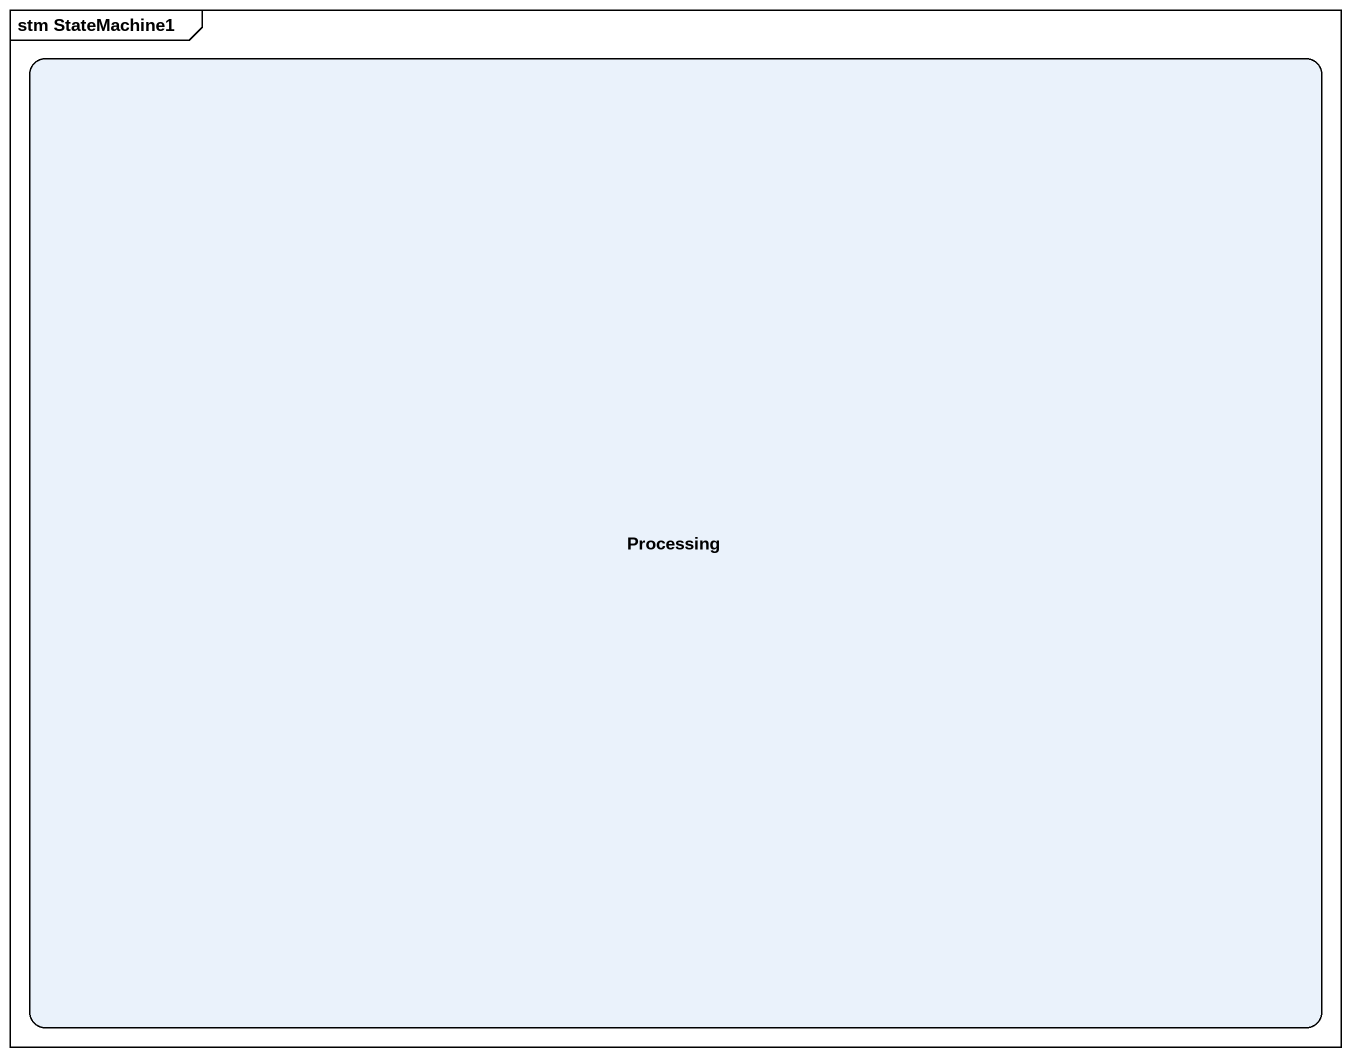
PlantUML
@startuml
mainframe stm StateMachine1
hide empty description
state Processing
@enduml
